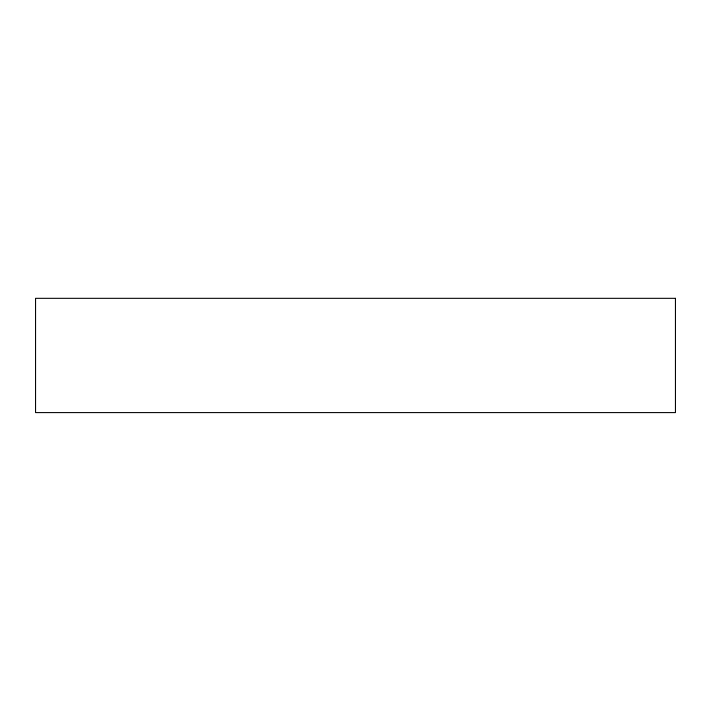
<?xml version="1.0" encoding="UTF-8"?>
<svg xmlns="http://www.w3.org/2000/svg" width="711" height="711" viewBox="0 0 711 711"><rect width="100%" height="100%" fill="white"/><g stroke="black" fill="none" stroke-linecap="round" stroke-linejoin="round"><path stroke-width="1.07" d="M675.45 298.327L35.55 298.327L35.55 412.593L675.45 412.593L675.45 298.327"/></g></svg>
